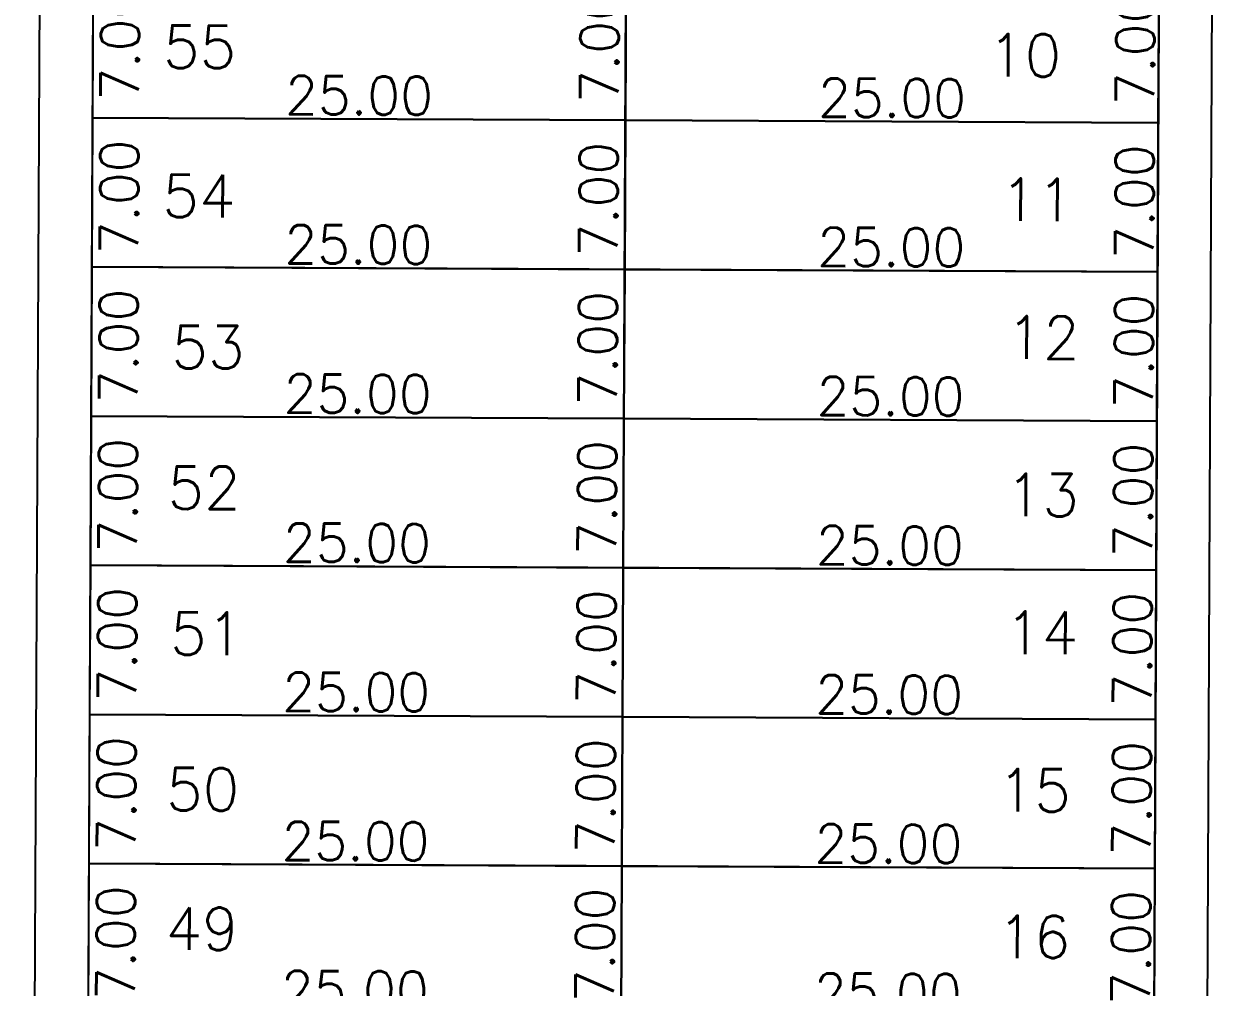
# Model space of a CAD drawing. Header units: millimetres. Extents: x -4430026 to 4783824, y 584 to 9593110.
# Drawn here: x 1814.9 to 1870.8, y 1624.5 to 1669.7 of the extents above; entities that cross this region are included whole.
import ezdxf
from ezdxf.enums import TextEntityAlignment as Align

# ---------------------------------------------------------------- set-up
doc = ezdxf.new("R2010")
doc.units = ezdxf.units.MM
for name, color, linetype in [('boundary filipe', 6, 'Continuous'), ('BOUNDARY LOTES', 2, 'Continuous'), ('Calçada', 1, 'Continuous'), ('Cota', 8, 'Continuous'), ('Lotes', 2, 'Continuous'), ('Numero de lotes', 5, 'Continuous'), ('QUADRA', 4, 'Continuous')]:
    doc.layers.add(name, color=color, linetype=linetype)
doc.styles.add('arcad1', font='romans.shx')
doc.styles.add('ROMANS', font='romans.shx')
doc.dimstyles.get("Standard").update_dxf_attribs({"dimtxt": 0.18, "dimasz": 0.18, "dimexe": 0.18, "dimexo": 0.0625, "dimgap": 0.09, "dimtad": 0, "dimtih": 1, "dimtoh": 1, "dimdec": 4, "dimzin": 0, "dimdsep": 46, "dimtxsty": 'Standard', "dimcen": 0.09, "dimadec": 0, "dimazin": 0, "dimtfac": 1, "dimtdec": 4, "dimtofl": 0, "dimtmove": 0, "dimatfit": 3, "dimfxl": 1, "dimtolj": 1, "dimtzin": 0, "dimarcsym": 0})

# ---------------------------------------------------------------- blocks, each defined once
blk = doc.blocks.new('*D7681')
at = {"layer": 'DEFPOINTS', "color": 0}
for p in [(1817.878, 1622.265), (1842.878, 1622.147), (1842.871, 1620.671)]:
    blk.add_point(p, dxfattribs=at)
at = {"layer": 'Cota', "color": 41, "insert": (1830.388, 1624.33), "char_height": 1.8, "attachment_point": 5, "rotation": 359.7286, "style": 'ROMANS'}
blk.add_mtext('\\A1;25.00', dxfattribs=at)
blk = doc.blocks.new('*D7682')
at = {"layer": 'DEFPOINTS', "color": 0}
for p in [(1842.878, 1622.147), (1867.878, 1622.028), (1867.871, 1620.553)]:
    blk.add_point(p, dxfattribs=at)
at = {"layer": 'Cota', "color": 41, "insert": (1855.388, 1624.212), "char_height": 1.8, "attachment_point": 5, "rotation": 359.7286, "style": 'ROMANS'}
blk.add_mtext('\\A1;25.00', dxfattribs=at)
blk = doc.blocks.new('*D7683')
at = {"layer": 'DEFPOINTS', "color": 0}
for p in [(1817.915, 1630.07), (1822.788, 1630.047), (1817.882, 1623.07)]:
    blk.add_point(p, dxfattribs=at)
at = {"layer": 'Cota', "color": 41, "insert": (1819.172, 1626.564), "char_height": 1.8, "attachment_point": 5, "rotation": 89.7286, "style": 'ROMANS'}
blk.add_mtext('\\A1;7.00', dxfattribs=at)
blk = doc.blocks.new('*D7684')
at = {"layer": 'DEFPOINTS', "color": 0}
for p in [(1842.915, 1629.952), (1845.27, 1629.941), (1842.882, 1622.952)]:
    blk.add_point(p, dxfattribs=at)
at = {"layer": 'Cota', "color": 41, "insert": (1841.653, 1626.458), "char_height": 1.8, "attachment_point": 5, "rotation": 89.7286, "style": 'ROMANS'}
blk.add_mtext('\\A1;7.00', dxfattribs=at)
blk = doc.blocks.new('*D7685')
at = {"layer": 'DEFPOINTS', "color": 0}
for p in [(1867.915, 1629.833), (1870.415, 1629.821), (1867.881, 1622.833)]:
    blk.add_point(p, dxfattribs=at)
at = {"layer": 'Cota', "color": 41, "insert": (1866.798, 1626.339), "char_height": 1.8, "attachment_point": 5, "rotation": 89.7286, "style": 'ROMANS'}
blk.add_mtext('\\A1;7.00', dxfattribs=at)
blk = doc.blocks.new('*D7686')
at = {"layer": 'DEFPOINTS', "color": 0}
for p in [(1817.911, 1629.265), (1842.911, 1629.147), (1842.904, 1627.671)]:
    blk.add_point(p, dxfattribs=at)
at = {"layer": 'Cota', "color": 41, "insert": (1830.421, 1631.33), "char_height": 1.8, "attachment_point": 5, "rotation": 359.7286, "style": 'ROMANS'}
blk.add_mtext('\\A1;25.00', dxfattribs=at)
blk = doc.blocks.new('*D7687')
at = {"layer": 'DEFPOINTS', "color": 0}
for p in [(1842.911, 1629.147), (1867.911, 1629.028), (1867.904, 1627.552)]:
    blk.add_point(p, dxfattribs=at)
at = {"layer": 'Cota', "color": 41, "insert": (1855.421, 1631.212), "char_height": 1.8, "attachment_point": 5, "rotation": 359.7286, "style": 'ROMANS'}
blk.add_mtext('\\A1;25.00', dxfattribs=at)
blk = doc.blocks.new('*D7688')
at = {"layer": 'DEFPOINTS', "color": 0}
for p in [(1817.948, 1637.07), (1822.821, 1637.047), (1817.915, 1630.07)]:
    blk.add_point(p, dxfattribs=at)
at = {"layer": 'Cota', "color": 41, "insert": (1819.205, 1633.564), "char_height": 1.8, "attachment_point": 5, "rotation": 89.7286, "style": 'ROMANS'}
blk.add_mtext('\\A1;7.00', dxfattribs=at)
blk = doc.blocks.new('*D7689')
at = {"layer": 'DEFPOINTS', "color": 0}
for p in [(1842.948, 1636.952), (1845.303, 1636.941), (1842.915, 1629.952)]:
    blk.add_point(p, dxfattribs=at)
at = {"layer": 'Cota', "color": 41, "insert": (1841.686, 1633.458), "char_height": 1.8, "attachment_point": 5, "rotation": 89.7286, "style": 'ROMANS'}
blk.add_mtext('\\A1;7.00', dxfattribs=at)
blk = doc.blocks.new('*D7690')
at = {"layer": 'DEFPOINTS', "color": 0}
for p in [(1867.948, 1636.833), (1870.448, 1636.821), (1867.915, 1629.833)]:
    blk.add_point(p, dxfattribs=at)
at = {"layer": 'Cota', "color": 41, "insert": (1866.831, 1633.339), "char_height": 1.8, "attachment_point": 5, "rotation": 89.7286, "style": 'ROMANS'}
blk.add_mtext('\\A1;7.00', dxfattribs=at)
blk = doc.blocks.new('*D7691')
at = {"layer": 'DEFPOINTS', "color": 0}
for p in [(1817.945, 1636.265), (1842.944, 1636.147), (1842.937, 1634.671)]:
    blk.add_point(p, dxfattribs=at)
at = {"layer": 'Cota', "color": 41, "insert": (1830.454, 1638.33), "char_height": 1.8, "attachment_point": 5, "rotation": 359.7286, "style": 'ROMANS'}
blk.add_mtext('\\A1;25.00', dxfattribs=at)
blk = doc.blocks.new('*D7692')
at = {"layer": 'DEFPOINTS', "color": 0}
for p in [(1842.944, 1636.147), (1867.944, 1636.028), (1867.937, 1634.552)]:
    blk.add_point(p, dxfattribs=at)
at = {"layer": 'Cota', "color": 41, "insert": (1855.454, 1638.212), "char_height": 1.8, "attachment_point": 5, "rotation": 359.7286, "style": 'ROMANS'}
blk.add_mtext('\\A1;25.00', dxfattribs=at)
blk = doc.blocks.new('*D7693')
at = {"layer": 'DEFPOINTS', "color": 0}
for p in [(1817.981, 1644.07), (1822.854, 1644.047), (1817.948, 1637.07)]:
    blk.add_point(p, dxfattribs=at)
at = {"layer": 'Cota', "color": 41, "insert": (1819.238, 1640.564), "char_height": 1.8, "attachment_point": 5, "rotation": 89.7286, "style": 'ROMANS'}
blk.add_mtext('\\A1;7.00', dxfattribs=at)
blk = doc.blocks.new('*D7694')
at = {"layer": 'DEFPOINTS', "color": 0}
for p in [(1842.981, 1643.952), (1845.336, 1643.94), (1842.948, 1636.952)]:
    blk.add_point(p, dxfattribs=at)
at = {"layer": 'Cota', "color": 41, "insert": (1841.72, 1640.458), "char_height": 1.8, "attachment_point": 5, "rotation": 89.7286, "style": 'ROMANS'}
blk.add_mtext('\\A1;7.00', dxfattribs=at)
blk = doc.blocks.new('*D7695')
at = {"layer": 'DEFPOINTS', "color": 0}
for p in [(1867.981, 1643.833), (1870.481, 1643.821), (1867.948, 1636.833)]:
    blk.add_point(p, dxfattribs=at)
at = {"layer": 'Cota', "color": 41, "insert": (1866.864, 1640.338), "char_height": 1.8, "attachment_point": 5, "rotation": 89.7286, "style": 'ROMANS'}
blk.add_mtext('\\A1;7.00', dxfattribs=at)
blk = doc.blocks.new('*D7696')
at = {"layer": 'DEFPOINTS', "color": 0}
for p in [(1817.978, 1643.265), (1842.977, 1643.147), (1842.97, 1641.671)]:
    blk.add_point(p, dxfattribs=at)
at = {"layer": 'Cota', "color": 41, "insert": (1830.488, 1645.33), "char_height": 1.8, "attachment_point": 5, "rotation": 359.7286, "style": 'ROMANS'}
blk.add_mtext('\\A1;25.00', dxfattribs=at)
blk = doc.blocks.new('*D7697')
at = {"layer": 'DEFPOINTS', "color": 0}
for p in [(1842.977, 1643.147), (1867.977, 1643.028), (1867.97, 1641.552)]:
    blk.add_point(p, dxfattribs=at)
at = {"layer": 'Cota', "color": 41, "insert": (1855.487, 1645.211), "char_height": 1.8, "attachment_point": 5, "rotation": 359.7286, "style": 'ROMANS'}
blk.add_mtext('\\A1;25.00', dxfattribs=at)
blk = doc.blocks.new('*D7698')
at = {"layer": 'DEFPOINTS', "color": 0}
for p in [(1818.015, 1651.07), (1822.888, 1651.047), (1817.981, 1644.07)]:
    blk.add_point(p, dxfattribs=at)
at = {"layer": 'Cota', "color": 41, "insert": (1819.271, 1647.564), "char_height": 1.8, "attachment_point": 5, "rotation": 89.7286, "style": 'ROMANS'}
blk.add_mtext('\\A1;7.00', dxfattribs=at)
blk = doc.blocks.new('*D7699')
at = {"layer": 'DEFPOINTS', "color": 0}
for p in [(1843.014, 1650.952), (1845.369, 1650.94), (1842.981, 1643.952)]:
    blk.add_point(p, dxfattribs=at)
at = {"layer": 'Cota', "color": 41, "insert": (1841.753, 1647.457), "char_height": 1.8, "attachment_point": 5, "rotation": 89.7286, "style": 'ROMANS'}
blk.add_mtext('\\A1;7.00', dxfattribs=at)
blk = doc.blocks.new('*D7700')
at = {"layer": 'DEFPOINTS', "color": 0}
for p in [(1868.014, 1650.833), (1870.514, 1650.821), (1867.981, 1643.833)]:
    blk.add_point(p, dxfattribs=at)
at = {"layer": 'Cota', "color": 41, "insert": (1866.898, 1647.338), "char_height": 1.8, "attachment_point": 5, "rotation": 89.7286, "style": 'ROMANS'}
blk.add_mtext('\\A1;7.00', dxfattribs=at)
blk = doc.blocks.new('*D7701')
at = {"layer": 'DEFPOINTS', "color": 0}
for p in [(1818.011, 1650.265), (1843.011, 1650.146), (1843.004, 1648.671)]:
    blk.add_point(p, dxfattribs=at)
at = {"layer": 'Cota', "color": 41, "insert": (1830.521, 1652.33), "char_height": 1.8, "attachment_point": 5, "rotation": 359.7286, "style": 'ROMANS'}
blk.add_mtext('\\A1;25.00', dxfattribs=at)
blk = doc.blocks.new('*D7702')
at = {"layer": 'DEFPOINTS', "color": 0}
for p in [(1843.011, 1650.146), (1868.01, 1650.028), (1868.003, 1648.552)]:
    blk.add_point(p, dxfattribs=at)
at = {"layer": 'Cota', "color": 41, "insert": (1855.52, 1652.211), "char_height": 1.8, "attachment_point": 5, "rotation": 359.7286, "style": 'ROMANS'}
blk.add_mtext('\\A1;25.00', dxfattribs=at)
blk = doc.blocks.new('*D7703')
at = {"layer": 'DEFPOINTS', "color": 0}
for p in [(1818.048, 1658.07), (1822.921, 1658.047), (1818.015, 1651.07)]:
    blk.add_point(p, dxfattribs=at)
at = {"layer": 'Cota', "color": 41, "insert": (1819.304, 1654.564), "char_height": 1.8, "attachment_point": 5, "rotation": 89.7286, "style": 'ROMANS'}
blk.add_mtext('\\A1;7.00', dxfattribs=at)
blk = doc.blocks.new('*D7704')
at = {"layer": 'DEFPOINTS', "color": 0}
for p in [(1843.048, 1657.951), (1845.402, 1657.94), (1843.014, 1650.952)]:
    blk.add_point(p, dxfattribs=at)
at = {"layer": 'Cota', "color": 41, "insert": (1841.786, 1654.457), "char_height": 1.8, "attachment_point": 5, "rotation": 89.7286, "style": 'ROMANS'}
blk.add_mtext('\\A1;7.00', dxfattribs=at)
blk = doc.blocks.new('*D7705')
at = {"layer": 'DEFPOINTS', "color": 0}
for p in [(1868.047, 1657.833), (1870.547, 1657.821), (1868.014, 1650.833)]:
    blk.add_point(p, dxfattribs=at)
at = {"layer": 'Cota', "color": 41, "insert": (1866.931, 1654.338), "char_height": 1.8, "attachment_point": 5, "rotation": 89.7286, "style": 'ROMANS'}
blk.add_mtext('\\A1;7.00', dxfattribs=at)
blk = doc.blocks.new('*D7706')
at = {"layer": 'DEFPOINTS', "color": 0}
for p in [(1818.044, 1657.265), (1843.044, 1657.146), (1843.037, 1655.671)]:
    blk.add_point(p, dxfattribs=at)
at = {"layer": 'Cota', "color": 41, "insert": (1830.554, 1659.33), "char_height": 1.8, "attachment_point": 5, "rotation": 359.7286, "style": 'ROMANS'}
blk.add_mtext('\\A1;25.00', dxfattribs=at)
blk = doc.blocks.new('*D7707')
at = {"layer": 'DEFPOINTS', "color": 0}
for p in [(1843.044, 1657.146), (1868.043, 1657.028), (1868.036, 1655.552)]:
    blk.add_point(p, dxfattribs=at)
at = {"layer": 'Cota', "color": 41, "insert": (1855.554, 1659.211), "char_height": 1.8, "attachment_point": 5, "rotation": 359.7286, "style": 'ROMANS'}
blk.add_mtext('\\A1;25.00', dxfattribs=at)
blk = doc.blocks.new('*D7708')
at = {"layer": 'DEFPOINTS', "color": 0}
for p in [(1818.081, 1665.07), (1822.954, 1665.047), (1818.048, 1658.07)]:
    blk.add_point(p, dxfattribs=at)
at = {"layer": 'Cota', "color": 41, "insert": (1819.337, 1661.564), "char_height": 1.8, "attachment_point": 5, "rotation": 89.7286, "style": 'ROMANS'}
blk.add_mtext('\\A1;7.00', dxfattribs=at)
blk = doc.blocks.new('*D7709')
at = {"layer": 'DEFPOINTS', "color": 0}
for p in [(1843.081, 1664.951), (1845.436, 1664.94), (1843.048, 1657.951)]:
    blk.add_point(p, dxfattribs=at)
at = {"layer": 'Cota', "color": 41, "insert": (1841.819, 1661.457), "char_height": 1.8, "attachment_point": 5, "rotation": 89.7286, "style": 'ROMANS'}
blk.add_mtext('\\A1;7.00', dxfattribs=at)
blk = doc.blocks.new('*D7710')
at = {"layer": 'DEFPOINTS', "color": 0}
for p in [(1868.08, 1664.833), (1870.58, 1664.821), (1868.047, 1657.833)]:
    blk.add_point(p, dxfattribs=at)
at = {"layer": 'Cota', "color": 41, "insert": (1866.964, 1661.338), "char_height": 1.8, "attachment_point": 5, "rotation": 89.7286, "style": 'ROMANS'}
blk.add_mtext('\\A1;7.00', dxfattribs=at)
blk = doc.blocks.new('*D7711')
at = {"layer": 'DEFPOINTS', "color": 0}
for p in [(1818.077, 1664.265), (1843.077, 1664.146), (1843.07, 1662.67)]:
    blk.add_point(p, dxfattribs=at)
at = {"layer": 'Cota', "color": 41, "insert": (1830.587, 1666.33), "char_height": 1.8, "attachment_point": 5, "rotation": 359.7286, "style": 'ROMANS'}
blk.add_mtext('\\A1;25.00', dxfattribs=at)
blk = doc.blocks.new('*D7712')
at = {"layer": 'DEFPOINTS', "color": 0}
for p in [(1843.077, 1664.146), (1868.077, 1664.028), (1868.07, 1662.552)]:
    blk.add_point(p, dxfattribs=at)
at = {"layer": 'Cota', "color": 41, "insert": (1855.587, 1666.211), "char_height": 1.8, "attachment_point": 5, "rotation": 359.7286, "style": 'ROMANS'}
blk.add_mtext('\\A1;25.00', dxfattribs=at)
blk = doc.blocks.new('*D7735')
at = {"layer": 'DEFPOINTS', "color": 0}
for p in [(1818.115, 1672.283), (1818.082, 1665.283), (1822.955, 1665.26)]:
    blk.add_point(p, dxfattribs=at)
at = {"layer": 'Cota', "color": 41, "insert": (1819.372, 1668.777), "char_height": 1.8, "attachment_point": 5, "rotation": 89.7286, "style": 'ROMANS'}
blk.add_mtext('\\A1;7.00', dxfattribs=at)
blk = doc.blocks.new('*D10016')
at = {"layer": 'DEFPOINTS', "color": 0}
for p in [(1843.115, 1672.165), (1843.082, 1665.165), (1845.448, 1665.154)]:
    blk.add_point(p, dxfattribs=at)
at = {"layer": 'Lotes', "color": 41, "insert": (1841.865, 1668.671), "char_height": 1.8, "attachment_point": 5, "rotation": 89.7286, "style": 'ROMANS'}
blk.add_mtext('\\A1;7.00', dxfattribs=at)
blk = doc.blocks.new('*D8173')
at = {"layer": 'DEFPOINTS', "color": 0}
for p in [(1868.115, 1672.046), (1870.615, 1672.035), (1868.081, 1665.046)]:
    blk.add_point(p, dxfattribs=at)
at = {"layer": 'Cota', "color": 41, "insert": (1866.998, 1668.552), "char_height": 1.8, "attachment_point": 5, "rotation": 89.7286, "style": 'ROMANS'}
blk.add_mtext('\\A1;7.00', dxfattribs=at)

msp = doc.modelspace()

# ---------------------------------------------------------------- linework, layer by layer
at = {"layer": 'boundary filipe', "elevation": 2.439}
msp.add_lwpolyline([(1817.345, 1509.713), (1818.311, 1713.559), (1868.31, 1713.323), (1867.347, 1510.004), (1817.345, 1509.713)], close=True, dxfattribs=at)
at = {"layer": 'BOUNDARY LOTES', "elevation": 2.439}
for points in [[(1843.115, 1672.165), (1818.115, 1672.283), (1818.082, 1665.283), (1843.082, 1665.165)], [(1868.115, 1672.046), (1843.115, 1672.165), (1843.082, 1665.165), (1868.081, 1665.046)], [(1843.082, 1665.165), (1818.082, 1665.283), (1818.049, 1658.283), (1843.049, 1658.165)], [(1868.081, 1665.046), (1843.082, 1665.165), (1843.049, 1658.165), (1868.048, 1658.047)], [(1843.049, 1658.165), (1818.049, 1658.283), (1818.016, 1651.283), (1843.015, 1651.165)], [(1868.048, 1658.047), (1843.049, 1658.165), (1843.015, 1651.165), (1868.015, 1651.047)], [(1843.015, 1651.165), (1818.016, 1651.283), (1817.982, 1644.284), (1842.982, 1644.165)], [(1868.015, 1651.047), (1843.015, 1651.165), (1842.982, 1644.165), (1867.982, 1644.047)], [(1842.982, 1644.165), (1817.982, 1644.284), (1817.949, 1637.284), (1842.949, 1637.165)], [(1867.982, 1644.047), (1842.982, 1644.165), (1842.949, 1637.165), (1867.949, 1637.047)], [(1842.949, 1637.165), (1817.949, 1637.284), (1817.916, 1630.284), (1842.916, 1630.165)], [(1867.949, 1637.047), (1842.949, 1637.165), (1842.916, 1630.165), (1867.916, 1630.047)], [(1842.916, 1630.165), (1817.916, 1630.284), (1817.883, 1623.284), (1842.883, 1623.165)], [(1867.916, 1630.047), (1842.916, 1630.165), (1842.883, 1623.165), (1867.882, 1623.047)]]:
    msp.add_lwpolyline(points, close=True, dxfattribs=at)
at = {"layer": 'Calçada'}
for p, q in [((1814.862, 1513.262, 2.439), (1815.794, 1710.071, 2.439)), ((1869.863, 1513.455, 2.439), (1870.793, 1709.811, 2.439))]:
    msp.add_line(p, q, dxfattribs=at)
at = {"layer": 'Lotes'}
for p, q in [((1842.346, 1509.858, 2.439), (1843.31, 1713.441, 2.439)), ((1868.081, 1665.046, 2.439), (1818.082, 1665.283, 2.439)), ((1868.048, 1658.047, 2.439), (1818.049, 1658.283, 2.439)), ((1868.015, 1651.047, 2.439), (1818.016, 1651.283, 2.439)), ((1867.982, 1644.047, 2.439), (1817.982, 1644.284, 2.439)), ((1867.949, 1637.047, 2.439), (1817.949, 1637.284, 2.439)), ((1867.916, 1630.047, 2.439), (1817.916, 1630.284, 2.439))]:
    msp.add_line(p, q, dxfattribs=at)
at = {"layer": 'QUADRA', "elevation": 2.439}
msp.add_lwpolyline([(1817.345, 1509.713), (1818.311, 1713.559), (1868.31, 1713.323), (1867.347, 1510.004), (1817.345, 1509.713)], close=True, dxfattribs=at)

# ---------------------------------------------------------------- texts
at = {"layer": 'Numero de lotes', "style": 'arcad1'}
for s, p in [('55', (1823.111, 1668.608, 2.439)), ('10', (1861.811, 1668.214, 2.439)), ('54', (1823.077, 1661.608, 2.439)), ('11', (1862.396, 1661.435, 2.439)), ('12', (1862.673, 1654.967, 2.439)), ('53', (1823.501, 1654.517, 2.439)), ('52', (1823.32, 1647.916, 2.439)), ('13', (1862.638, 1647.575, 2.439)), ('51', (1823.44, 1641.068, 2.439)), ('14', (1862.608, 1641.108, 2.439)), ('50', (1823.253, 1633.766, 2.439)), ('15', (1862.264, 1633.718, 2.439)), ('49', (1823.222, 1627.223, 2.439)), ('16', (1862.242, 1626.838, 2.439))]:
    msp.add_text(s, height=2, rotation=359.7286, dxfattribs=at).set_placement(p, align=Align.MIDDLE_CENTER)

# ---------------------------------------------------------------- dimensions: what is measured, and where the dimension line sits
at = {"layer": 'Cota'}
for p1, p2, distance, picture, middle in [((1818.115, 1672.283, 2.439), (1818.082, 1665.283, 2.439), 4.873, '*D7735', (1819.372, 1668.777, 2.439)), ((1868.081, 1665.046, 2.439), (1868.115, 1672.046, 2.439), -2.5, '*D8173', (1866.998, 1668.552, 2.439)), ((1818.077, 1664.265, 2.439), (1843.077, 1664.146, 2.439), -1.476, '*D7711', (1830.587, 1666.33, 2.439)), ((1818.048, 1658.07, 2.439), (1818.081, 1665.07, 2.439), -4.873, '*D7708', (1819.337, 1661.564, 2.439)), ((1843.048, 1657.951, 2.439), (1843.081, 1664.951, 2.439), -2.355, '*D7709', (1841.819, 1661.457, 2.439)), ((1868.047, 1657.833, 2.439), (1868.08, 1664.833, 2.439), -2.5, '*D7710', (1866.964, 1661.338, 2.439)), ((1818.044, 1657.265, 2.439), (1843.044, 1657.146, 2.439), -1.476, '*D7706', (1830.554, 1659.33, 2.439)), ((1818.015, 1651.07, 2.439), (1818.048, 1658.07, 2.439), -4.873, '*D7703', (1819.304, 1654.564, 2.439)), ((1843.014, 1650.952, 2.439), (1843.048, 1657.951, 2.439), -2.355, '*D7704', (1841.786, 1654.457, 2.439)), ((1868.014, 1650.833, 2.439), (1868.047, 1657.833, 2.439), -2.5, '*D7705', (1866.931, 1654.338, 2.439)), ((1818.011, 1650.265, 2.439), (1843.011, 1650.146, 2.439), -1.476, '*D7701', (1830.521, 1652.33, 2.439)), ((1817.981, 1644.07, 2.439), (1818.015, 1651.07, 2.439), -4.873, '*D7698', (1819.271, 1647.564, 2.439)), ((1842.981, 1643.952, 2.439), (1843.014, 1650.952, 2.439), -2.355, '*D7699', (1841.753, 1647.457, 2.439)), ((1867.981, 1643.833, 2.439), (1868.014, 1650.833, 2.439), -2.5, '*D7700', (1866.898, 1647.338, 2.439)), ((1817.978, 1643.265, 2.439), (1842.977, 1643.147, 2.439), -1.476, '*D7696', (1830.488, 1645.33, 2.439)), ((1817.948, 1637.07, 2.439), (1817.981, 1644.07, 2.439), -4.873, '*D7693', (1819.238, 1640.564, 2.439)), ((1842.948, 1636.952, 2.439), (1842.981, 1643.952, 2.439), -2.355, '*D7694', (1841.72, 1640.458, 2.439)), ((1867.948, 1636.833, 2.439), (1867.981, 1643.833, 2.439), -2.5, '*D7695', (1866.864, 1640.338, 2.439)), ((1817.945, 1636.265, 2.439), (1842.944, 1636.147, 2.439), -1.476, '*D7691', (1830.454, 1638.33, 2.439)), ((1817.915, 1630.07, 2.439), (1817.948, 1637.07, 2.439), -4.873, '*D7688', (1819.205, 1633.564, 2.439)), ((1842.915, 1629.952, 2.439), (1842.948, 1636.952, 2.439), -2.355, '*D7689', (1841.686, 1633.458, 2.439)), ((1867.915, 1629.833, 2.439), (1867.948, 1636.833, 2.439), -2.5, '*D7690', (1866.831, 1633.339, 2.439)), ((1817.911, 1629.265, 2.439), (1842.911, 1629.147, 2.439), -1.476, '*D7686', (1830.421, 1631.33, 2.439)), ((1817.882, 1623.07, 2.439), (1817.915, 1630.07, 2.439), -4.873, '*D7683', (1819.172, 1626.564, 2.439)), ((1842.882, 1622.952, 2.439), (1842.915, 1629.952, 2.439), -2.355, '*D7684', (1841.653, 1626.458, 2.439)), ((1867.881, 1622.833, 2.439), (1867.915, 1629.833, 2.439), -2.5, '*D7685', (1866.798, 1626.339, 2.439)), ((1817.878, 1622.265, 2.439), (1842.878, 1622.147, 2.439), -1.476, '*D7681', (1830.388, 1624.33, 2.439))]:
    dim = msp.add_aligned_dim(p1=p1, p2=p2, distance=distance, dimstyle='Standard', override={"dimtxt": 1.8, "dimexo": 0.063, "dimgap": 0, "dimtih": 0, "dimtoh": 0, "dimdec": 2, "dimzin": 4, "dimtxsty": 'ROMANS', "dimse1": 1, "dimse2": 1, "dimsd1": 1, "dimsd2": 1, "dimclrt": 41, "dimtfac": 1.2, "dimtdec": 2, "dimtix": 1, "dimtofl": 1, "dimtmove": 2, "dimfxl": 0.18, "dimfxlon": 1, "dimtvp": 2, "dimtzin": 4}, dxfattribs=at)
    dim.commit()
    dim.dimension.update_dxf_attribs({"geometry": picture, "text_midpoint": middle})
for base, p1, p2, picture, middle in [((1868.07, 1662.552, 2.439), (1843.077, 1664.146, 2.439), (1868.077, 1664.028, 2.439), '*D7712', (1855.587, 1666.211, 2.439)), ((1868.036, 1655.552, 2.439), (1843.044, 1657.146, 2.439), (1868.043, 1657.028, 2.439), '*D7707', (1855.554, 1659.211, 2.439)), ((1868.003, 1648.552, 2.439), (1843.011, 1650.146, 2.439), (1868.01, 1650.028, 2.439), '*D7702', (1855.52, 1652.211, 2.439)), ((1867.97, 1641.552, 2.439), (1842.977, 1643.147, 2.439), (1867.977, 1643.028, 2.439), '*D7697', (1855.487, 1645.211, 2.439)), ((1867.937, 1634.552, 2.439), (1842.944, 1636.147, 2.439), (1867.944, 1636.028, 2.439), '*D7692', (1855.454, 1638.212, 2.439)), ((1867.904, 1627.552, 2.439), (1842.911, 1629.147, 2.439), (1867.911, 1629.028, 2.439), '*D7687', (1855.421, 1631.212, 2.439)), ((1867.871, 1620.553, 2.439), (1842.878, 1622.147, 2.439), (1867.878, 1622.028, 2.439), '*D7682', (1855.388, 1624.212, 2.439))]:
    dim = msp.add_linear_dim(base=base, p1=p1, p2=p2, angle=179.7286, dimstyle='Standard', override={"dimtxt": 1.8, "dimexo": 0.063, "dimgap": 0, "dimtih": 0, "dimtoh": 0, "dimdec": 2, "dimzin": 4, "dimtxsty": 'ROMANS', "dimse1": 1, "dimse2": 1, "dimsd1": 1, "dimsd2": 1, "dimclrt": 41, "dimtfac": 1.2, "dimtdec": 2, "dimtix": 1, "dimtofl": 1, "dimtmove": 2, "dimfxl": 0.18, "dimfxlon": 1, "dimtvp": 2, "dimtzin": 4}, dxfattribs=at)
    dim.commit()
    dim.dimension.update_dxf_attribs({"geometry": picture, "text_midpoint": middle})
at = {"layer": 'Lotes'}
dim = msp.add_linear_dim(base=(1845.448, 1665.154, 2.439), p1=(1843.115, 1672.165, 2.439), p2=(1843.082, 1665.165, 2.439), angle=89.7286, dimstyle='Standard', override={"dimtxt": 1.8, "dimexo": 0.063, "dimgap": 0, "dimtih": 0, "dimtoh": 0, "dimdec": 2, "dimzin": 4, "dimtxsty": 'ROMANS', "dimse1": 1, "dimse2": 1, "dimsd1": 1, "dimsd2": 1, "dimclrt": 41, "dimtfac": 1.2, "dimtdec": 2, "dimtix": 1, "dimtofl": 1, "dimtmove": 2, "dimfxl": 0.18, "dimfxlon": 1, "dimtvp": 2, "dimtzin": 4}, dxfattribs=at)
dim.commit()
dim.dimension.update_dxf_attribs({"geometry": '*D10016', "text_midpoint": (1841.865, 1668.671, 2.439)})

doc.saveas('drawing.dxf')
